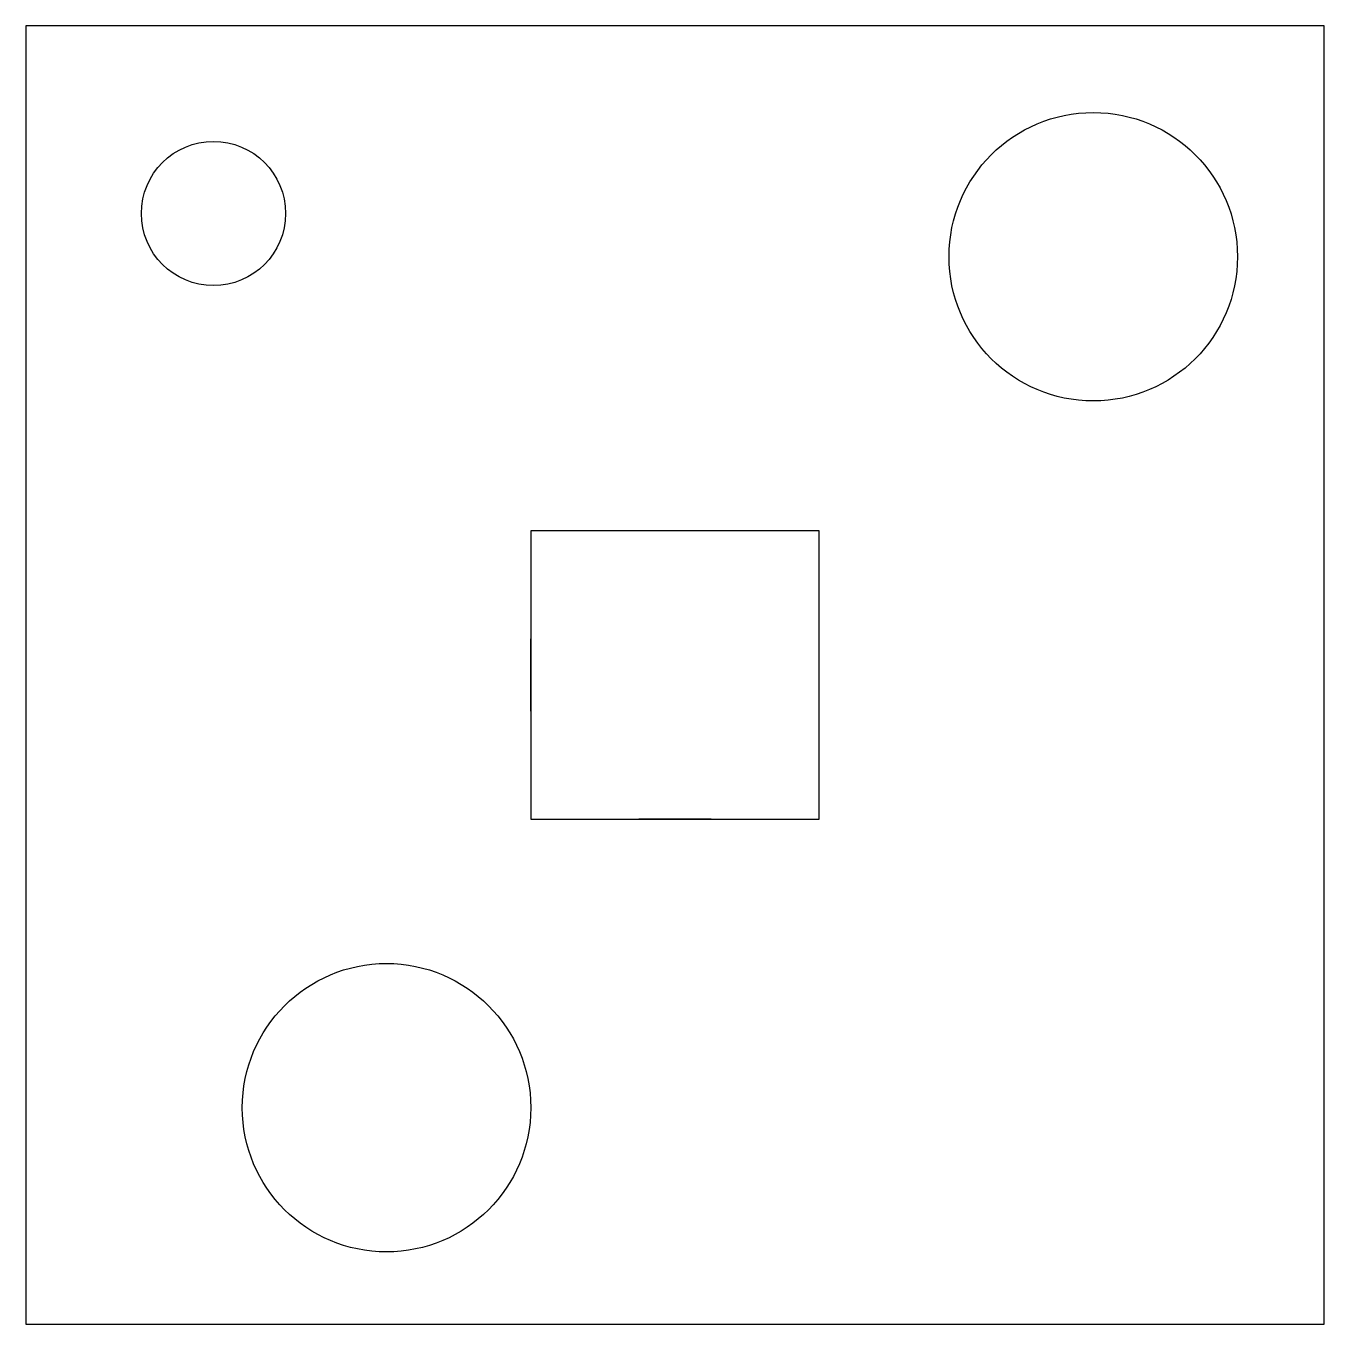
# Model space of a CAD drawing. Header units: millimetres. Extents: x -45 to 45, y -45 to 45.
import ezdxf

# ---------------------------------------------------------------- set-up
doc = ezdxf.new("R2010")
doc.units = ezdxf.units.MM

msp = doc.modelspace()

# ---------------------------------------------------------------- linework, layer by layer
for p, q in [((-2.5, 10), (-2.5, 10, 2.5)), ((2.5, 10), (2.5, 10, 2.5)), ((-10, 2.5), (-10, 2.5, 2.5)), ((10, 2.5), (10, 2.5, 2.5)), ((-10, -2.5), (-10, -2.5, 2.5)), ((10, -2.5), (10, -2.5, 2.5)), ((-2.5, -10), (-2.5, -10, 2.5)), ((2.5, -10), (2.5, -10, 2.5))]:
    msp.add_line(p, q)
at = {"extrusion": (-6.12323e-17, -1, 0)}
for p, q in [((2.5, 10), (-2.5, 10)), ((2.5, -10), (-2.5, -10))]:
    msp.add_line(p, q, dxfattribs=at)
at = {"extrusion": (-1, 0, 0)}
for p, q in [((-10, -2.5), (-10, 2.5)), ((10, -2.5), (10, 2.5))]:
    msp.add_line(p, q, dxfattribs=at)
for points in [[(-45, -45), (45, -45), (45, 45), (-45, 45)], [(-10, -10), (10, -10), (10, 10), (-10, 10)]]:
    msp.add_lwpolyline(points, close=True)
for centre, radius in [((29, 29), 10), ((-32, 32), 5), ((-20, -30), 10)]:
    msp.add_circle(centre, radius)
at = {"extrusion": (-6.12323e-17, -1, 0)}
for centre in [(0, 2.5, -10), (0, 2.5, 10)]:
    msp.add_arc(centre, 2.5, 0, 180, dxfattribs=at)
at = {"extrusion": (-1, 0, 0)}
for centre in [(0, 2.5, 10), (0, 2.5, -10)]:
    msp.add_arc(centre, 2.5, 0, 180, dxfattribs=at)

doc.saveas('drawing.dxf')
